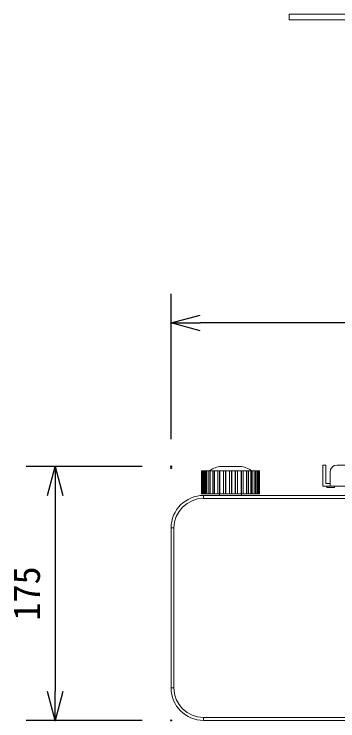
# Model space of a CAD drawing. Units: millimetres, scale not verified. Extents: x -63 to 62, y -57 to 57.
# Drawn here: x -61.35 to -39.01, y -0.48 to 48.21 of the extents above; entities that cross this region are included whole.
import ezdxf
from ezdxf.enums import TextEntityAlignment as Align

# ---------------------------------------------------------------- set-up
doc = ezdxf.new("R2010")
doc.units = ezdxf.units.MM
doc.header["$LTSCALE"] = 0.125
doc.header["$PDMODE"] = 32
doc.header["$PDSIZE"] = 0.0625
for name, color, linetype in [('0-0_0', 7, 'Continuous'), ('0-4_DEFPOINTS', 7, 'Continuous'), ('0-6_SUNPO', 7, 'Continuous')]:
    doc.layers.add(name, color=color, linetype=linetype)
doc.layers.add('0-5_GAIKEI', color=7, linetype='Continuous', lineweight=18)
doc.layers.add('0-7_S1', color=1, linetype='Continuous', lineweight=18)
doc.styles.add('ＭＳ ゴシック', font='')
doc.styles.get('ＭＳ ゴシック').set_extended_font_data('MS Gothic')

# ---------------------------------------------------------------- blocks, each defined once
blk = doc.blocks.new('_OPEN30')
at = {"layer": '0-0_0'}
blk.add_line((0, 0), (-1, 0), dxfattribs=at)
blk.add_lwpolyline([(-1, 0.26795), (0, 0), (-1, -0.26795)], dxfattribs=at)
blk = doc.blocks.new('D8')
at = {"layer": '0-4_DEFPOINTS'}
for p in [(-51.6679, 17.6957), (-59.6679, 0.1957), (-51.6679, 0.1957)]:
    blk.add_point(p, dxfattribs=at)
at = {"layer": '0-6_SUNPO'}
for p, q in [((-53.6679, 17.6957), (-61.6679, 17.6957)), ((-59.6679, 15.6957), (-59.6679, 2.1957)), ((-53.6679, 0.1957), (-61.6679, 0.1957))]:
    blk.add_line(p, q, dxfattribs=at)
at = {"layer": '0-6_SUNPO', "xscale": 2, "yscale": 2}
for p, rotation in [((-59.6679, 17.6957), 90), ((-59.6679, 0.1957), 270)]:
    blk.add_blockref('_OPEN30', p, dxfattribs=dict(at, rotation=rotation))
at = {"layer": '0-6_SUNPO', "style": 'ＭＳ ゴシック'}
blk.add_text('175', height=1.833, rotation=90, dxfattribs=at).set_placement((-60.1679, 7.0707), align=Align.BOTTOM_LEFT)
blk = doc.blocks.new('D7')
at = {"layer": '0-4_DEFPOINTS'}
for p in [(-51.6679, 27.5802), (-51.6679, 17.5802), (-1.8679, 17.5802)]:
    blk.add_point(p, dxfattribs=at)
at = {"layer": '0-6_SUNPO'}
for p, q in [((-51.6679, 19.5802), (-51.6679, 29.5802)), ((-1.8679, 19.5802), (-1.8679, 29.5802)), ((-3.8679, 27.5802), (-49.6679, 27.5802))]:
    blk.add_line(p, q, dxfattribs=at)
at = {"layer": '0-6_SUNPO', "xscale": 2, "yscale": 2, "rotation": 180}
blk.add_blockref('_OPEN30', (-51.6679, 27.5802), dxfattribs=at)
at = {"layer": '0-6_SUNPO', "xscale": 2, "yscale": 2}
blk.add_blockref('_OPEN30', (-1.8679, 27.5802), dxfattribs=at)
at = {"layer": '0-6_SUNPO', "style": 'ＭＳ ゴシック'}
blk.add_text('498', height=1.833, dxfattribs=at).set_placement((-28.6429, 28.0802), align=Align.BOTTOM_LEFT)

msp = doc.modelspace()

# ---------------------------------------------------------------- linework, layer by layer
at = {"layer": '0-5_GAIKEI'}
for p, q in [((-47.1856, 17.0476), (-45.6494, 17.0476)), ((-48.4127, 15.1476), (-48.4127, 16.7476)), ((-48.3981, 16.7476), (-48.4127, 16.7476)), ((-48.3699, 16.7476), (-48.3981, 16.7476)), ((-48.34, 16.7476), (-48.3699, 16.7476)), ((-48.2969, 16.7476), (-48.34, 16.7476)), ((-48.2678, 16.7476), (-48.297, 16.7476)), ((-48.1834, 16.7476), (-48.2678, 16.7476)), ((-48.1137, 16.7476), (-48.1834, 16.7476)), ((-48.0849, 16.7476), (-48.1137, 16.7476)), ((-47.9496, 16.7476), (-48.0849, 16.7476)), ((-47.8563, 16.7476), (-47.9495, 16.7476)), ((-47.8291, 16.7476), (-47.8563, 16.7476)), ((-47.6488, 16.7476), (-47.8291, 16.7476)), ((-47.6488, 16.7476), (-47.6488, 16.7476)), ((-47.2942, 16.7476), (-47.5115, 16.7476)), ((-47.1668, 16.7476), (-47.2942, 16.7476)), ((-46.9013, 16.7476), (-46.9059, 16.7476)), ((-45.6682, 16.7476), (-45.6889, 16.7476)), ((-45.5409, 16.7476), (-45.6682, 16.7476)), ((-45.3235, 16.7476), (-45.5409, 16.7476)), ((-45.006, 16.7476), (-45.1863, 16.7476)), ((-44.9788, 16.7476), (-45.006, 16.7476)), ((-44.7502, 16.7476), (-44.8855, 16.7476)), ((-44.7214, 16.7476), (-44.7502, 16.7476)), ((-44.495, 16.7476), (-44.5381, 16.7476)), ((-44.4651, 16.7476), (-44.495, 16.7476)), ((-44.4224, 15.1476), (-44.4224, 16.7476)), ((-48.4127, 15.1476), (-48.3981, 15.1476)), ((-48.3981, 15.1476), (-48.3699, 15.1476)), ((-48.3699, 15.1476), (-48.34, 15.1476)), ((-48.34, 15.1476), (-48.2969, 15.1476)), ((-48.297, 15.1476), (-48.2678, 15.1476)), ((-48.2678, 15.1476), (-48.1834, 15.1476)), ((-48.1834, 15.1476), (-48.1137, 15.1476)), ((-47.9495, 15.1476), (-47.8563, 15.1476)), ((-47.8563, 15.1476), (-47.8291, 15.1476)), ((-47.829, 15.1476), (-47.6488, 15.1476)), ((-47.5115, 15.1476), (-47.2942, 15.1476)), ((-47.2942, 15.1476), (-47.1668, 15.1476)), ((-47.1856, 15.1476), (-47.1856, 15.0476)), ((-46.9059, 15.1476), (-46.9013, 15.1476)), ((-45.6889, 15.1476), (-45.6682, 15.1476)), ((-45.6682, 15.1476), (-45.5409, 15.1476)), ((-45.6494, 15.0476), (-45.6494, 15.1476)), ((-45.5409, 15.1476), (-45.3235, 15.1476)), ((-45.1863, 15.1476), (-45.006, 15.1476)), ((-45.006, 15.1476), (-44.9788, 15.1476)), ((-44.9788, 15.1476), (-44.8855, 15.1476)), ((-44.8855, 15.1476), (-44.7502, 15.1476)), ((-44.7502, 15.1476), (-44.7214, 15.1476)), ((-44.7214, 15.1476), (-44.6517, 15.1476)), ((-44.6517, 15.1476), (-44.5672, 15.1476)), ((-44.5672, 15.1476), (-44.5381, 15.1476)), ((-44.5381, 15.1476), (-44.495, 15.1476)), ((-44.495, 15.1476), (-44.4651, 15.1476)), ((-48.2775, 15.0476), (-2.9575, 15.0476)), ((-50.4708, 13.2476), (-50.4739, 13.2476)), ((-50.5175, 1.7876), (-50.5175, 12.8076)), ((-14.8773, -0.4524), (-48.2775, -0.4524))]:
    msp.add_line(p, q, dxfattribs=at)
at = {"layer": '0-5_GAIKEI', "color": 1}
for p, q in [((-48.3981, 15.1476), (-48.3981, 16.7476)), ((-48.3699, 15.1476), (-48.3699, 16.7476)), ((-48.34, 15.1476), (-48.34, 16.7476)), ((-48.2969, 15.1476), (-48.2969, 16.7476)), ((-48.2678, 15.1476), (-48.2678, 16.7476)), ((-48.1834, 15.1476), (-48.1834, 16.7476)), ((-48.1137, 15.1476), (-48.1137, 16.7476)), ((-48.0849, 15.1476), (-48.0849, 16.7476)), ((-47.9496, 15.1476), (-47.9496, 16.7476)), ((-47.8563, 15.1476), (-47.8563, 16.7476)), ((-47.8291, 15.1476), (-47.8291, 16.7476)), ((-47.6488, 15.1476), (-47.6488, 16.7476)), ((-47.536, 15.1476), (-47.536, 16.7476)), ((-47.5115, 15.1476), (-47.5115, 16.7476)), ((-47.2942, 15.1476), (-47.2942, 16.7476)), ((-47.1668, 15.1476), (-47.1668, 16.7476)), ((-47.1462, 15.1476), (-47.1462, 16.7476)), ((-46.9058, 15.1476), (-46.9058, 16.7476)), ((-46.9013, 15.1476), (-46.9013, 16.7476)), ((-46.7649, 15.1476), (-46.7649, 16.7476)), ((-46.749, 15.1476), (-46.749, 16.7476)), ((-46.4977, 15.1476), (-46.4977, 16.7476)), ((-46.4872, 15.1476), (-46.4872, 16.7476)), ((-46.3478, 15.1476), (-46.3478, 16.7476)), ((-46.3373, 15.1476), (-46.3373, 16.7476)), ((-46.086, 15.1476), (-46.086, 16.7476)), ((-46.0702, 15.1476), (-46.0702, 16.7476)), ((-45.9338, 15.1476), (-45.9338, 16.7476)), ((-45.9292, 15.1476), (-45.9292, 16.7476)), ((-45.6889, 15.1476), (-45.6889, 16.7476)), ((-45.6682, 15.1476), (-45.6682, 16.7476)), ((-45.5409, 15.1476), (-45.5409, 16.7476)), ((-45.3235, 15.1476), (-45.3235, 16.7476)), ((-45.2991, 15.1476), (-45.2991, 16.7476)), ((-45.1863, 15.1476), (-45.1863, 16.7476)), ((-45.006, 15.1476), (-45.006, 16.7476)), ((-44.9788, 15.1476), (-44.9788, 16.7476)), ((-44.8855, 15.1476), (-44.8855, 16.7476)), ((-44.7502, 15.1476), (-44.7502, 16.7476)), ((-44.7214, 15.1476), (-44.7214, 16.7476)), ((-44.6517, 15.1476), (-44.6517, 16.7476)), ((-44.5672, 15.1476), (-44.5672, 16.7476)), ((-44.5381, 15.1476), (-44.5381, 16.7476)), ((-44.495, 15.1476), (-44.495, 16.7476)), ((-44.4651, 15.1476), (-44.4651, 16.7476)), ((-44.437, 15.1476), (-44.437, 16.7476)), ((-48.2775, 14.8476), (-48.2775, 15.0476)), ((-2.9575, 14.8476), (-48.2775, 14.8476)), ((-50.3175, 12.8076), (-50.5175, 12.8076)), ((-48.2775, -0.2524), (-14.8668, -0.2524)), ((-48.2775, -0.2524), (-48.2775, -0.4524))]:
    msp.add_line(p, q, dxfattribs=at)
at = {"layer": '0-5_GAIKEI'}
for points in [[(-47.5115, 16.7476), (-47.536, 16.7476), (-47.6488, 16.7476)], [(-46.9058, 16.7476), (-47.1462, 16.7476), (-47.1668, 16.7476)], [(-46.086, 16.7476), (-46.3373, 16.7476), (-46.3478, 16.7476), (-46.4872, 16.7476), (-46.4977, 16.7476), (-46.749, 16.7476), (-46.7649, 16.7476), (-46.9013, 16.7476)], [(-45.6889, 16.7476), (-45.9292, 16.7476), (-45.9338, 16.7476), (-46.0702, 16.7476), (-46.086, 16.7476)], [(-45.1863, 16.7476), (-45.1863, 16.7476), (-45.2991, 16.7476), (-45.3235, 16.7476)], [(-44.8855, 16.7476), (-44.8855, 16.7476), (-44.9788, 16.7476)], [(-44.6517, 16.7476), (-44.6517, 16.7476), (-44.7214, 16.7476)], [(-44.5381, 16.7476), (-44.5672, 16.7476), (-44.6517, 16.7476)], [(-44.4224, 16.7476), (-44.437, 16.7476), (-44.4651, 16.7476)], [(-48.1137, 15.1476), (-48.0849, 15.1476), (-47.9496, 15.1476)], [(-47.6488, 15.1476), (-47.536, 15.1476), (-47.5115, 15.1476)], [(-47.1668, 15.1476), (-47.1462, 15.1476), (-46.9058, 15.1476)], [(-46.9013, 15.1476), (-46.7649, 15.1476), (-46.749, 15.1476), (-46.4977, 15.1476), (-46.4872, 15.1476), (-46.3478, 15.1476), (-46.3373, 15.1476), (-46.086, 15.1476)], [(-46.086, 15.1476), (-46.0702, 15.1476), (-45.9338, 15.1476), (-45.9292, 15.1476), (-45.6889, 15.1476)], [(-45.3235, 15.1476), (-45.2991, 15.1476), (-45.1863, 15.1476)], [(-44.4651, 15.1476), (-44.437, 15.1476), (-44.4224, 15.1476)]]:
    msp.add_lwpolyline(points, dxfattribs=at)
at = {"layer": '0-5_GAIKEI', "color": 1}
msp.add_lwpolyline([(-50.3175, 12.8076), (-50.3175, 1.7876), (-50.5175, 1.7876)], dxfattribs=at)
at = {"layer": '0-5_GAIKEI'}
for centre, radius, start, end in [((-46.4175, 14.1476), 3, 104.83512, 119.92645), ((-46.4175, 14.1476), 3, 60.0735, 75.16483), ((-48.2775, 12.8076), 2.24, 90, 179.99998), ((-48.2775, 1.7876), 2.24, 180, 269.99998)]:
    msp.add_arc(centre, radius, start, end, dxfattribs=at)
at = {"layer": '0-5_GAIKEI', "color": 1}
for centre, start, end in [((-48.2775, 12.8076), 90, 179.99998), ((-48.2775, 1.7876), 180, 269.99998)]:
    msp.add_arc(centre, 2.04, start, end, dxfattribs=at)
at = {"layer": '0-7_S1'}
for p, q in [((-42.3685, 48.2102), (-40.4207, 48.2102)), ((-42.3685, 47.8206), (-42.3685, 48.2102)), ((-10.8144, 48.2102), (-40.4207, 48.2102)), ((-40.4207, 47.8206), (-42.3685, 47.8206)), ((-40.4207, 47.8206), (-10.8144, 47.8206)), ((-40.0411, 17.143), (-39.8464, 17.143)), ((-35.3664, 17.143), (-39.0672, 17.143)), ((-39.5541, 16.656), (-39.5541, 15.6821)), ((-39.5541, 15.6821), (-40.0411, 15.6821)), ((-39.5541, 15.8769), (-39.8464, 15.8769)), ((-39.7733, 15.6821), (-39.7733, 15.5848)), ((-39.7733, 15.5848), (-39.2377, 15.5848)), ((-39.5541, 15.6821), (-11.7009, 15.6821)), ((-39.2377, 15.5848), (-39.2377, 15.6821))]:
    msp.add_line(p, q, dxfattribs=at)
for points in [[(-40.0411, 15.6821), (-40.0411, 16.656), (-40.0411, 17.143)], [(-39.8464, 15.8769), (-39.8464, 16.656), (-39.8464, 17.143)]]:
    msp.add_lwpolyline(points, dxfattribs=at)
msp.add_arc((-39.0672, 16.656), 0.4869, 89.99998, 179.99996, dxfattribs=at)

# ---------------------------------------------------------------- block references
at = {"layer": '0-6_SUNPO'}
for name in ['D7', 'D8']:
    msp.add_blockref(name, (1.1504, -0.6481), dxfattribs=at)

doc.saveas('drawing.dxf')
